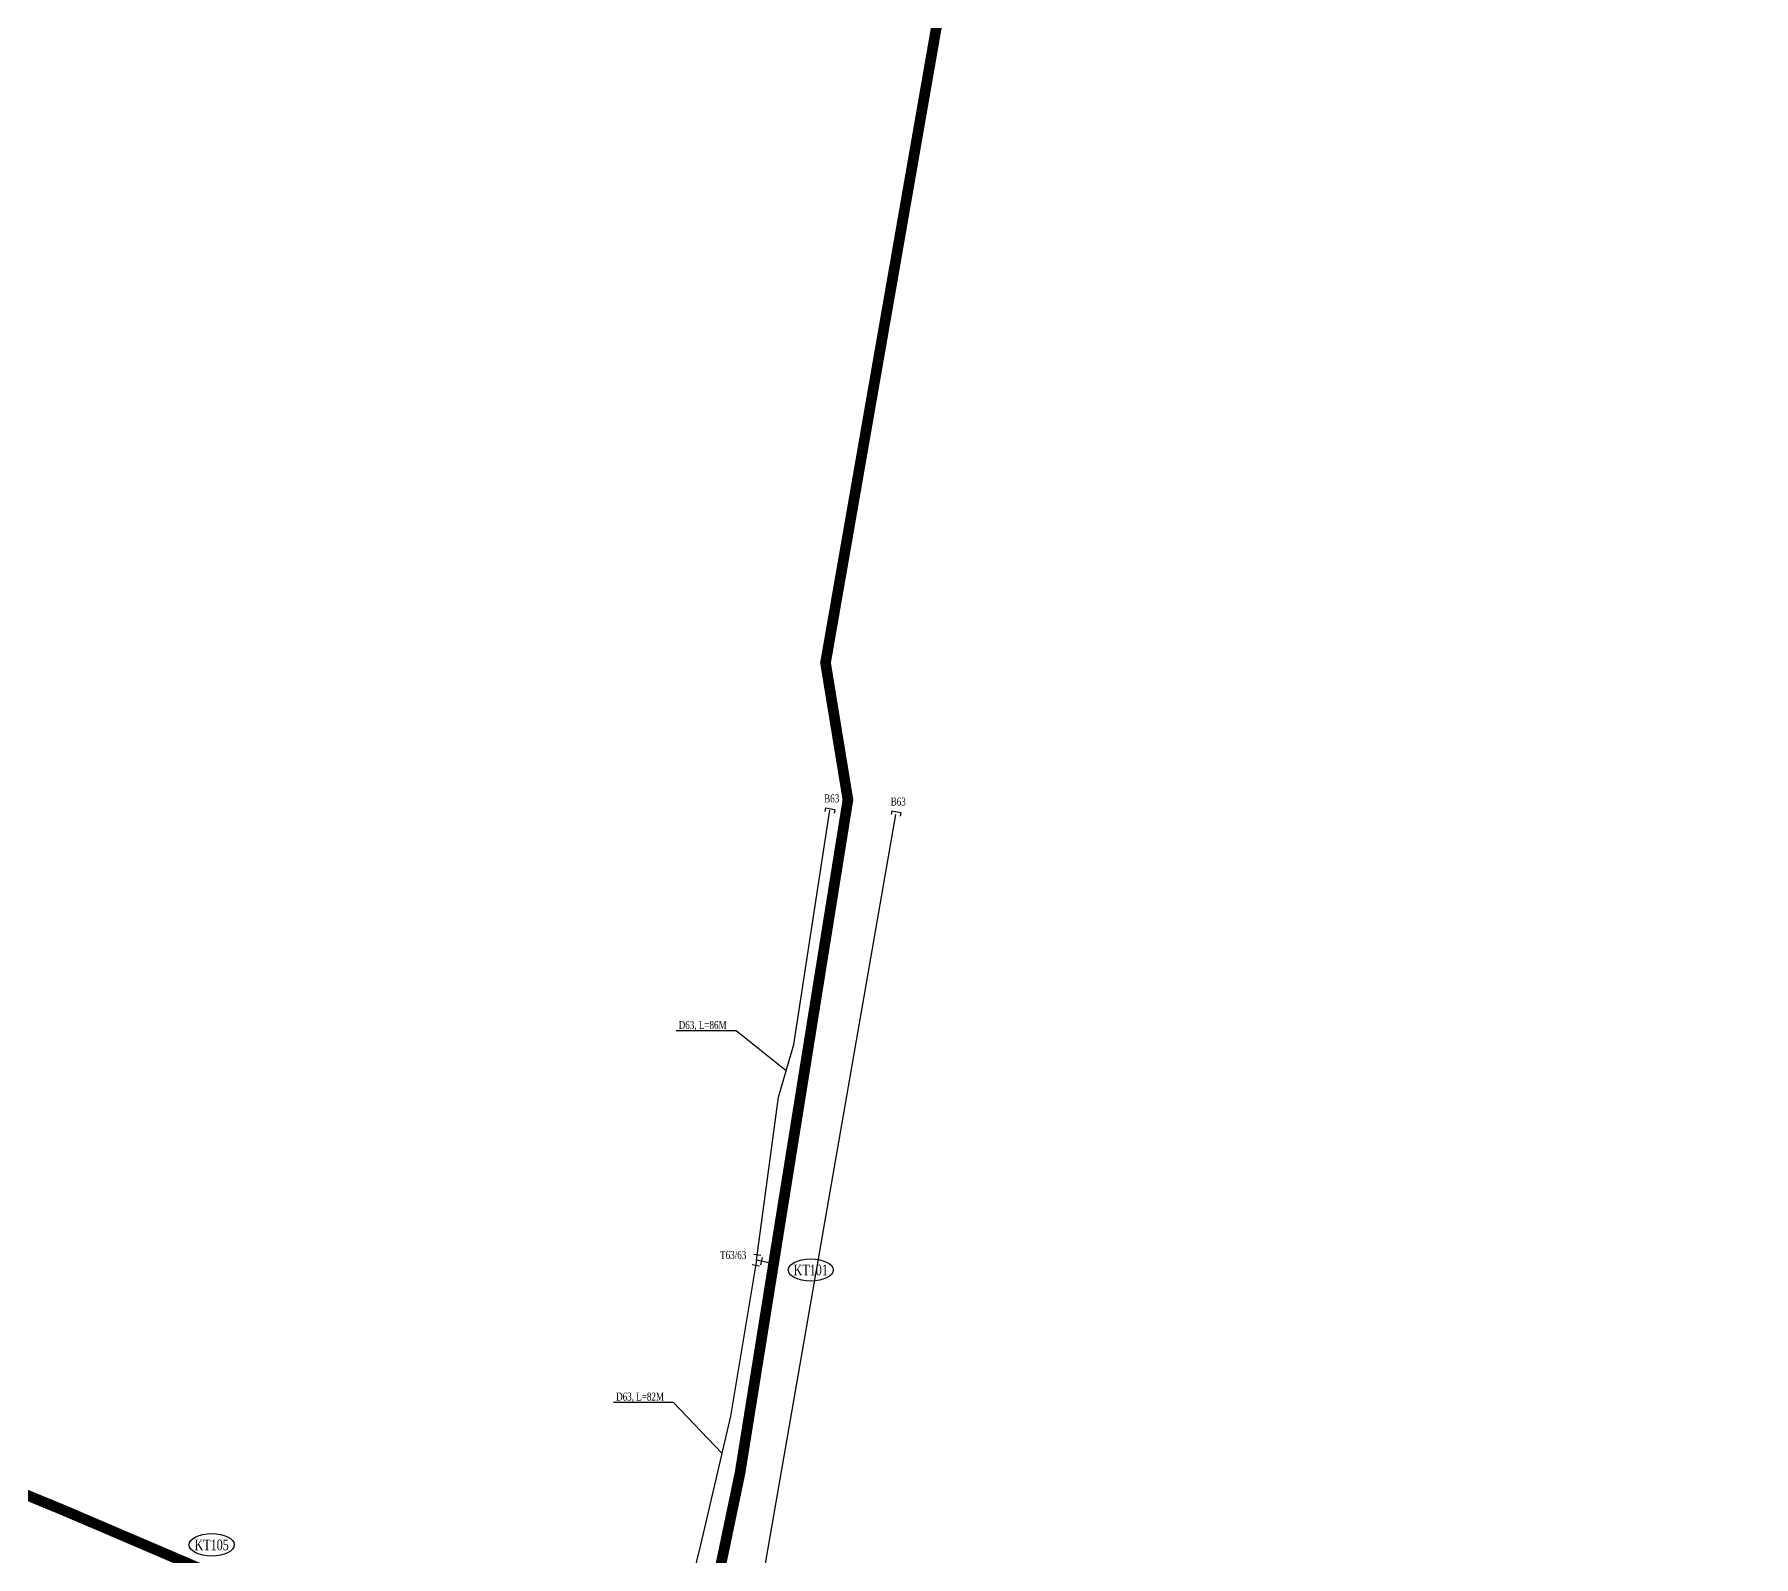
# Model space of a CAD drawing. Extents: x 549410 to 552487, y 2341005 to 2344743.
# Drawn here: x 550296.5 to 550618.7, y 2341838.2 to 2342123.6 of the extents above; entities that cross this region are included whole.
import ezdxf
from ezdxf.enums import TextEntityAlignment as Align

# ---------------------------------------------------------------- set-up
doc = ezdxf.new("R2010")
doc.units = 0
doc.header["$MEASUREMENT"] = 0
doc.linetypes.add('DASHED', pattern=[0.75, 0.5, -0.25])
for name, color, linetype in [('160', 5, 'DASHED'), ('225', 5, 'DASHED'), ('50', 2, 'Continuous'), ('63', 1, 'Continuous'), ('ten dai khoi thuy', 210, 'Continuous'), ('Text D-L', 7, 'Continuous'), ('Text phu kien', 2, 'Continuous')]:
    doc.layers.add(name, color=color, linetype=linetype)
doc.styles.add('Text', font='vntimeh.shx', dxfattribs={"width": 0.75, "bigfont": 'vn.shx'})
doc.styles.add('TextNode', font='vntimeh1.shx', dxfattribs={"width": 0.7, "bigfont": 'vn.shx'})

# ---------------------------------------------------------------- blocks, each defined once
blk = doc.blocks.new('pt')
at = {"color": 3, "linetype": 'Continuous'}
blk.add_line((0.96, -0.69), (0.96, 0.69), dxfattribs=at)
blk = doc.blocks.new('bit')
at = {"color": 3, "linetype": 'Continuous'}
for points in [[(-0.3, -0.88), (-0.3, 0.88)], [(-0.3, 0.88), (0.39, 0.88)], [(-0.3, -0.88), (0.39, -0.88)]]:
    blk.add_lwpolyline(points, dxfattribs=at)
blk = doc.blocks.new('Daudai')
at = {"layer": 'ten dai khoi thuy', "color": 3}
blk.add_circle((0, 0), 0.75, dxfattribs=at)

msp = doc.modelspace()

# ---------------------------------------------------------------- linework, layer by layer
at = {"layer": '160', "color": 9, "ltscale": 10, "true_color": 0xafd9aa, "const_width": 2}
msp.add_lwpolyline([(550417, 2341797.6), (550302.28, 2341846.75), (550204.11, 2341887.24), (550094.84, 2341934.56), (549990.74, 2341985.81), (549907.44, 2342027.13), (549855.77, 2342052.81), (549740.43, 2342108.18)], dxfattribs=at)
at = {"layer": '225', "color": 6, "ltscale": 10, "const_width": 2}
msp.add_lwpolyline([(550617.71, 2342998.78), (550603.66, 2342910.97), (550595.31, 2342909.91), (550551.99, 2342633.97), (550526.62, 2342474.66), (550493.14, 2342274.73), (550470.06, 2342150.72), (550444.78, 2342005.74), (550448.98, 2341980.06), (550428.76, 2341853.87), (550417, 2341797.6)], dxfattribs=at)
at = {"layer": '63', "color": 6}
for points in [[(550431.87, 2341893.77), (550435.99, 2341924.34), (550438.83, 2341934.16), (550445.6, 2341978.1)], [(550361.02, 2341612.64), (550396, 2341670.16), (550408.73, 2341699.09), (550416.72, 2341746.3), (550424.17, 2341790.23), (550430.85, 2341821.47), (550457.98, 2341977.31)], [(550431.87, 2341893.77), (550426.96, 2341864.51), (550421.4, 2341840.65), (550414.8, 2341813.66)], [(550435.04, 2341893.08), (550431.87, 2341893.77)]]:
    msp.add_lwpolyline(points, dxfattribs=at)
at = {"layer": 'ten dai khoi thuy', "color": 3, "linetype": 'ByBlock'}
for centre in [(550442.01, 2341891.91), (550329.74, 2341840.38)]:
    msp.add_ellipse(centre, major_axis=(-4.22, 0), ratio=0.497929, dxfattribs=at)
at = {"layer": 'Text D-L', "color": 9}
for points in [[(550437.41, 2341929.25), (550428.01, 2341936.76), (550416.76, 2341936.76)], [(550425.34, 2341857.56), (550416.28, 2341867.1), (550405.03, 2341867.1)]]:
    msp.add_lwpolyline(points, dxfattribs=at)

# ---------------------------------------------------------------- block references
at = {"layer": '50'}
for name, p, rotation in [('bit', (550445.6, 2341978.1), 261.2478294484833), ('bit', (550457.99, 2341977.52), 259.3373347329715), ('pt', (550431.87, 2341893.77), 82.3322339138147), ('pt', (550431.87, 2341893.77), 347.6801646682081), ('pt', (550431.87, 2341893.77), 260.4678852038238)]:
    msp.add_blockref(name, p, dxfattribs=dict(at, rotation=rotation))
at = {"layer": 'ten dai khoi thuy'}
msp.add_blockref('Daudai', (550435.04, 2341893.08), dxfattribs=at)

# ---------------------------------------------------------------- texts
at = {"layer": 'ten dai khoi thuy', "color": 2, "style": 'TextNode', "width": 0.75}
for s, p in [('kt101', (550442.01, 2341891.91)), ('KT105', (550329.74, 2341840.38))]:
    msp.add_text(s, height=2, dxfattribs=at).set_placement(p, align=Align.MIDDLE)
at = {"layer": 'Text D-L', "color": 4, "style": 'Text', "width": 0.75}
for s, p in [('D63, L=86m', (550417.26, 2341936.64)), ('D63, L=82m', (550405.53, 2341866.98))]:
    msp.add_text(s, height=1.5, dxfattribs=at).set_placement(p, align=Align.BOTTOM_LEFT)
at = {"layer": 'Text phu kien', "color": 4, "style": 'Text', "width": 0.75}
for s, p in [('B63', (550445.94, 2341980.32)), ('B63', (550458.41, 2341979.73)), ('T63/63', (550427.48, 2341894.73))]:
    msp.add_text(s, height=1.5, dxfattribs=at).set_placement(p, align=Align.MIDDLE_CENTER)

doc.saveas('drawing.dxf')
